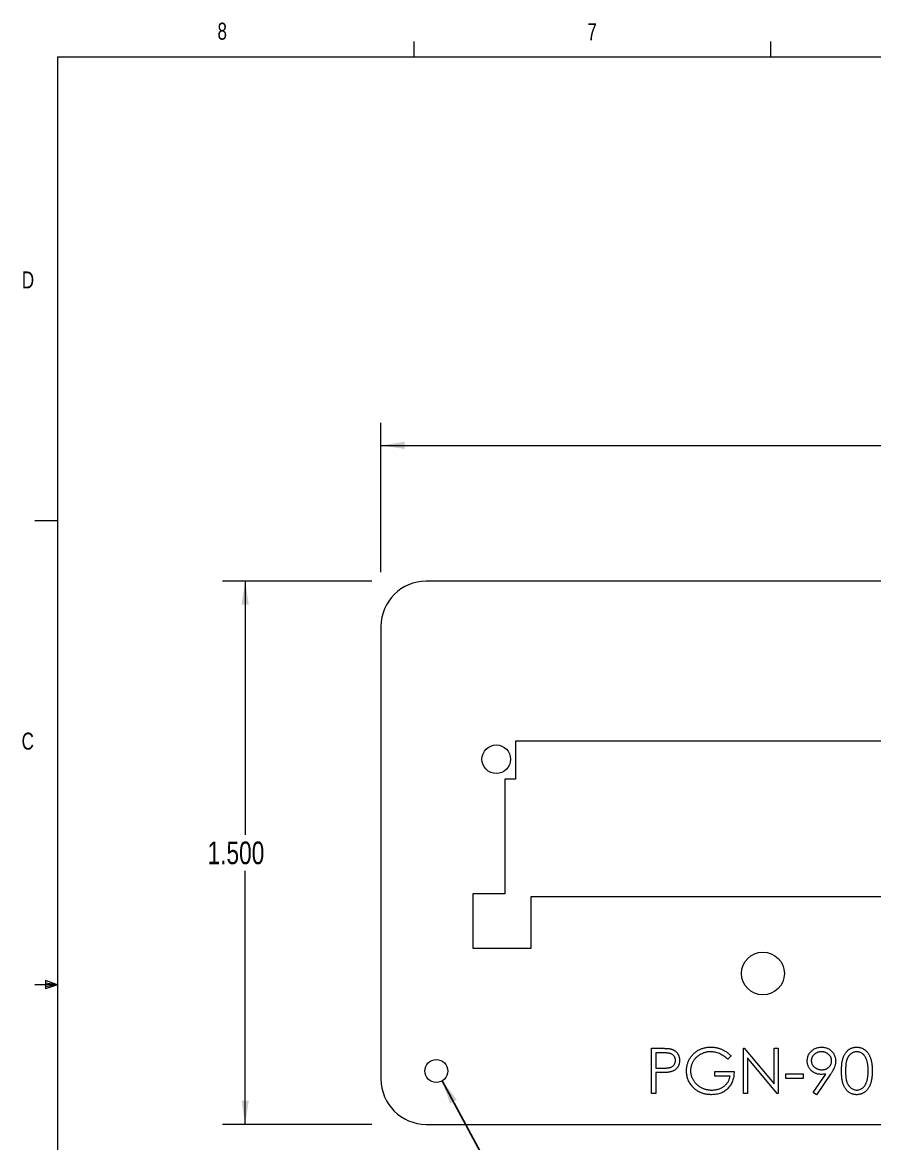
# Model space of a CAD drawing. Header units: inches. Extents: x 0.21 to 8.28, y 0.1 to 5.42.
# Drawn here: x 0.216 to 2.568, y 2.32 to 5.416 of the extents above; entities that cross this region are included whole.
import ezdxf

# ---------------------------------------------------------------- set-up
doc = ezdxf.new("R2010")
doc.units = ezdxf.units.IN
doc.header["$LTSCALE"] = 0.5
doc.header["$MEASUREMENT"] = 0
doc.styles.add('SLDTEXTSTYLE0', font='TXT', dxfattribs={"width": 0.75})
doc.dimstyles.new('SLDDIMSTYLE0', dxfattribs={"dimtxt": 0.0625, "dimasz": 0.065, "dimexe": 0, "dimexo": 0.0625, "dimgap": 0.015625, "dimtad": 0, "dimtih": 1, "dimtoh": 1, "dimdec": 3, "dimrnd": 1e-09, "dimzin": 12, "dimdsep": 46, "dimtxsty": 'SLDTEXTSTYLE0', "dimsah": 1, "dimcen": 0.09, "dimadec": 0, "dimazin": 3, "dimtfac": 1, "dimtdec": 3, "dimtofl": 0, "dimtmove": 0, "dimatfit": 3, "dimfxl": 1, "dimfrac": 2, "dimtolj": 1, "dimtzin": 12, "dimarcsym": 0})
doc.dimstyles.new('SLDDIMSTYLE1', dxfattribs={"dimtxt": 0.0625, "dimasz": 0.065, "dimexe": 0, "dimexo": 0.0625, "dimgap": 0.015625, "dimtad": 0, "dimtih": 1, "dimtoh": 1, "dimdec": 3, "dimrnd": 1e-09, "dimzin": 4, "dimdsep": 46, "dimtxsty": 'SLDTEXTSTYLE0', "dimsah": 1, "dimcen": 0.09, "dimadec": 0, "dimazin": 1, "dimtfac": 1, "dimtdec": 3, "dimtofl": 0, "dimtmove": 0, "dimatfit": 3, "dimfxl": 1, "dimfrac": 2, "dimtolj": 1, "dimtzin": 12, "dimarcsym": 0})
doc.dimstyles.new('SLDDIMSTYLE3', dxfattribs={"dimtxt": 0.18, "dimasz": 0.065, "dimexe": 0, "dimexo": 0.0625, "dimgap": 0, "dimtad": 0, "dimtih": 1, "dimtoh": 1, "dimdec": 0, "dimrnd": 1e-09, "dimzin": 0, "dimdsep": 46, "dimtxsty": 'Standard', "dimsah": 1, "dimcen": 0.09, "dimadec": 0, "dimazin": 0, "dimtfac": 0.065, "dimtdec": 0, "dimtofl": 0, "dimtmove": 0, "dimatfit": 3, "dimfxl": 1, "dimfrac": 2, "dimtolj": 1, "dimtzin": 0, "dimarcsym": 0})

# ---------------------------------------------------------------- blocks, each defined once
blk = doc.blocks.new('_D')
at = {"color": 7, "linetype": 'Continuous', "lineweight": 0}
for p, q in [((1.2059, 3.8984), (1.2059, 4.3109)), ((4.4809, 3.8984), (4.4809, 4.3109)), ((1.2059, 4.2484), (2.7395, 4.2484)), ((4.4809, 4.2484), (2.9473, 4.2484))]:
    blk.add_line(p, q, dxfattribs=at)
for points in [[(1.2059, 4.2484), (1.2709, 4.2384), (1.2709, 4.2584)], [(4.4809, 4.2484), (4.4159, 4.2584), (4.4159, 4.2384)]]:
    blk.add_solid(points, dxfattribs=at)
at = {"color": 7, "linetype": 'Continuous', "lineweight": 0, "insert": (2.7395, 4.2794), "char_height": 0.0625, "attachment_point": 1, "style": 'SLDTEXTSTYLE0'}
blk.add_mtext('3.275', dxfattribs=at)
blk = doc.blocks.new('_D_1')
at = {"color": 7, "linetype": 'Continuous', "lineweight": 0}
for p, q in [((1.1809, 3.8734), (0.7684, 3.8734)), ((0.8309, 3.8734), (0.8309, 3.173)), ((0.8309, 2.3734), (0.8309, 3.0738)), ((1.1809, 2.3734), (0.7684, 2.3734))]:
    blk.add_line(p, q, dxfattribs=at)
for points in [[(0.8309, 3.8734), (0.8209, 3.8084), (0.8409, 3.8084)], [(0.8309, 2.3734), (0.8409, 2.4384), (0.8209, 2.4384)]]:
    blk.add_solid(points, dxfattribs=at)
at = {"color": 7, "linetype": 'Continuous', "lineweight": 0, "insert": (0.727, 3.1544), "char_height": 0.0625, "attachment_point": 1, "style": 'SLDTEXTSTYLE0'}
blk.add_mtext('1.500', dxfattribs=at)

msp = doc.modelspace()

# ---------------------------------------------------------------- linework, layer by layer
at = {"color": 7, "linetype": 'Continuous', "lineweight": 0}
for p, q in [((1.2974, 5.321), (1.2974, 5.3634)), ((2.2818, 5.321), (2.2818, 5.3634)), ((0.3131, 5.321), (8.1881, 5.321)), ((0.3131, 5.321), (0.3131, 0.196)), ((0.3131, 4.0398), (0.2506, 4.0398)), ((4.3559, 3.8734), (1.3309, 3.8734)), ((1.2059, 3.7484), (1.2059, 2.4984)), ((3.8095, 3.4317), (1.5772, 3.4317)), ((1.5772, 3.4317), (1.5772, 3.327)), ((1.5772, 3.327), (1.5477, 3.327)), ((1.5477, 3.327), (1.5477, 3.0101)), ((1.5477, 3.0101), (1.4591, 3.0101)), ((1.4591, 3.0101), (1.4591, 2.8604)), ((1.6205, 2.8604), (1.6205, 3.0022)), ((1.6205, 3.0022), (3.7662, 3.0022)), ((1.4591, 2.8604), (1.6205, 2.8604)), ((0.3131, 2.7585), (0.2506, 2.7585)), ((0.2795, 2.7705), (0.2795, 2.7472)), ((0.3131, 2.7585), (0.2795, 2.7705)), ((0.3131, 2.7585), (0.2795, 2.7631)), ((0.3131, 2.7585), (0.2795, 2.7534)), ((0.3131, 2.7585), (0.2795, 2.7472)), ((1.953, 2.5835), (1.9776, 2.5835)), ((1.953, 2.4585), (1.953, 2.5835)), ((1.9643, 2.5707), (1.9643, 2.529)), ((1.9871, 2.5707), (1.9643, 2.5707)), ((2.2063, 2.5835), (2.2086, 2.5835)), ((2.2063, 2.4585), (2.2063, 2.5835)), ((2.2086, 2.5835), (2.2912, 2.4852)), ((2.2912, 2.5835), (2.3024, 2.5835)), ((2.2912, 2.4852), (2.2912, 2.5835)), ((2.3024, 2.5835), (2.3024, 2.4585)), ((2.1726, 2.5622), (2.163, 2.5531)), ((2.2999, 2.4585), (2.2175, 2.5567)), ((2.2175, 2.5567), (2.2175, 2.4585)), ((1.9643, 2.529), (1.9862, 2.5288)), ((1.9643, 2.5162), (1.9643, 2.4585)), ((1.9732, 2.5162), (1.9643, 2.5162)), ((2.1277, 2.5194), (2.1806, 2.5194)), ((2.1277, 2.5066), (2.1277, 2.5194)), ((2.3232, 2.513), (2.3713, 2.513)), ((2.3232, 2.5002), (2.3232, 2.513)), ((2.3713, 2.513), (2.3713, 2.5002)), ((2.3992, 2.4616), (2.434, 2.5124)), ((2.4467, 2.5116), (2.4082, 2.4553)), ((2.1694, 2.5066), (2.1277, 2.5066)), ((2.3713, 2.5002), (2.3232, 2.5002)), ((1.9643, 2.4585), (1.953, 2.4585)), ((2.2175, 2.4585), (2.2063, 2.4585)), ((2.3024, 2.4585), (2.2999, 2.4585)), ((2.4082, 2.4553), (2.3992, 2.4616)), ((1.3309, 2.3734), (4.3559, 2.3734))]:
    msp.add_line(p, q, dxfattribs=at)
for centre, radius in [((1.5241, 3.3817), 0.0394), ((2.2603, 2.79), 0.0591), ((1.3587, 2.5207), 0.0315)]:
    msp.add_circle(centre, radius, dxfattribs=at)
for centre, start, end in [((1.3309, 3.7484), 90, 180), ((1.3309, 2.4984), 180, 270)]:
    msp.add_arc(centre, 0.125, start, end, dxfattribs=at)
for points, knots in [([(1.9776, 2.5835), (1.9792, 2.5835), (1.9825, 2.5835), (1.9871, 2.5834), (1.9913, 2.5833), (1.9951, 2.5831), (1.9984, 2.5828), (2.0014, 2.5825), (2.0039, 2.5822), (2.0054, 2.5818), (2.006, 2.5817)], [0, 0, 0, 0, 0.176956, 0.339055, 0.486318, 0.618781, 0.735619, 0.838742, 0.926457, 1, 1, 1, 1]), ([(2.0188, 2.55), (2.0187, 2.551), (2.0186, 2.553), (2.018, 2.5559), (2.0168, 2.5587), (2.0153, 2.5613), (2.0134, 2.5636), (2.0112, 2.5657), (2.0087, 2.5674), (2.0064, 2.5684), (2.0043, 2.5691), (2.0026, 2.5695), (2.0005, 2.5699), (1.9983, 2.5702), (1.9958, 2.5704), (1.9931, 2.5706), (1.9902, 2.5707), (1.9882, 2.5707), (1.9871, 2.5707)], [0, 0, 0, 0, 0.070044, 0.139238, 0.208197, 0.279173, 0.349987, 0.418354, 0.48761, 0.557411, 0.59533, 0.637964, 0.685913, 0.738185, 0.796103, 0.858517, 0.926658, 1, 1, 1, 1]), ([(2.006, 2.5817), (2.0069, 2.5814), (2.0086, 2.581), (2.0111, 2.58), (2.0134, 2.5789), (2.0156, 2.5776), (2.0177, 2.5762), (2.0197, 2.5745), (2.0216, 2.5727), (2.0233, 2.5708), (2.0249, 2.5686), (2.0262, 2.5664), (2.0274, 2.564), (2.0284, 2.5614), (2.0291, 2.5588), (2.0296, 2.556), (2.0299, 2.553), (2.03, 2.551), (2.03, 2.55)], [0, 0, 0, 0, 0.062481, 0.12349, 0.183411, 0.243153, 0.302127, 0.36171, 0.421842, 0.482932, 0.544552, 0.605681, 0.66768, 0.729984, 0.794551, 0.860346, 0.928907, 1, 1, 1, 1]), ([(2.0492, 2.5211), (2.0492, 2.5226), (2.0493, 2.5255), (2.0497, 2.5298), (2.0504, 2.5341), (2.0513, 2.5383), (2.0526, 2.5424), (2.0541, 2.5464), (2.0558, 2.5503), (2.0579, 2.5542), (2.0602, 2.5579), (2.0627, 2.5614), (2.0654, 2.5647), (2.0683, 2.5678), (2.0714, 2.5707), (2.0747, 2.5734), (2.0782, 2.5759), (2.0819, 2.5781), (2.0858, 2.5802), (2.0898, 2.5819), (2.094, 2.5834), (2.0982, 2.5846), (2.1026, 2.5856), (2.1071, 2.5862), (2.1117, 2.5867), (2.1148, 2.5867), (2.1164, 2.5867)], [0, 0, 0, 0, 0.042039, 0.083544, 0.124643, 0.165303, 0.206171, 0.246971, 0.288329, 0.329987, 0.371797, 0.412738, 0.453459, 0.494001, 0.534381, 0.574952, 0.615892, 0.65725, 0.699007, 0.740486, 0.782325, 0.824567, 0.867041, 0.9105, 0.954619, 1, 1, 1, 1]), ([(2.1161, 2.5739), (2.1148, 2.5739), (2.1124, 2.5739), (2.1088, 2.5735), (2.1053, 2.573), (2.1018, 2.5722), (2.0983, 2.5712), (2.0949, 2.5699), (2.0915, 2.5685), (2.0882, 2.5668), (2.085, 2.565), (2.082, 2.5629), (2.0791, 2.5608), (2.0764, 2.5584), (2.074, 2.5559), (2.0716, 2.5532), (2.0695, 2.5504), (2.0677, 2.5474), (2.066, 2.5444), (2.0645, 2.5412), (2.0632, 2.5381), (2.0622, 2.5348), (2.0614, 2.5316), (2.0608, 2.5283), (2.0605, 2.525), (2.0604, 2.5227), (2.0604, 2.5216)], [0, 0, 0, 0, 0.042841, 0.085571, 0.127719, 0.170068, 0.212787, 0.255482, 0.298877, 0.342861, 0.386528, 0.429532, 0.471886, 0.513729, 0.555082, 0.596535, 0.63812, 0.679822, 0.721331, 0.761888, 0.802199, 0.841806, 0.88106, 0.920633, 0.960101, 1, 1, 1, 1]), ([(2.163, 2.5531), (2.1612, 2.5547), (2.1578, 2.558), (2.1522, 2.5622), (2.1464, 2.5657), (2.1403, 2.5687), (2.1342, 2.571), (2.1281, 2.5727), (2.122, 2.5737), (2.118, 2.5739), (2.1161, 2.5739)], [0, 0, 0, 0, 0.136144, 0.269043, 0.398517, 0.5271, 0.652283, 0.77168, 0.887495, 1, 1, 1, 1]), ([(2.1164, 2.5867), (2.1177, 2.5867), (2.1203, 2.5867), (2.1241, 2.5864), (2.1279, 2.5859), (2.1316, 2.5853), (2.1352, 2.5845), (2.1388, 2.5835), (2.1423, 2.5823), (2.1458, 2.5809), (2.1492, 2.5793), (2.1527, 2.5776), (2.156, 2.5756), (2.1594, 2.5733), (2.1628, 2.5709), (2.1661, 2.5682), (2.1694, 2.5653), (2.1715, 2.5632), (2.1726, 2.5622)], [0, 0, 0, 0, 0.061617, 0.122179, 0.182216, 0.241864, 0.30096, 0.359969, 0.419033, 0.478069, 0.537993, 0.59896, 0.661321, 0.725248, 0.79122, 0.858746, 0.928318, 1, 1, 1, 1]), ([(2.3825, 2.5485), (2.3826, 2.5502), (2.3827, 2.5536), (2.3837, 2.5586), (2.3853, 2.5634), (2.3876, 2.5678), (2.3904, 2.572), (2.3938, 2.5757), (2.3977, 2.5789), (2.4021, 2.5817), (2.4069, 2.5839), (2.4119, 2.5856), (2.4171, 2.5865), (2.4206, 2.5867), (2.4223, 2.5867)], [0, 0, 0, 0, 0.085249, 0.167327, 0.248175, 0.328829, 0.409908, 0.490584, 0.572993, 0.658265, 0.744222, 0.82906, 0.913938, 1, 1, 1, 1]), ([(2.4217, 2.5739), (2.4208, 2.5739), (2.4189, 2.5738), (2.4162, 2.5735), (2.4135, 2.5729), (2.411, 2.5721), (2.4086, 2.5711), (2.4062, 2.5698), (2.404, 2.5684), (2.4019, 2.5667), (2.4, 2.5648), (2.3983, 2.5628), (2.3969, 2.5608), (2.3958, 2.5586), (2.3949, 2.5564), (2.3942, 2.554), (2.3938, 2.5516), (2.3938, 2.5499), (2.3938, 2.5491)], [0, 0, 0, 0, 0.068712, 0.134812, 0.199538, 0.263335, 0.326747, 0.390328, 0.454126, 0.519203, 0.58351, 0.645497, 0.70529, 0.763488, 0.821856, 0.880004, 0.939108, 1, 1, 1, 1]), ([(2.4498, 2.5491), (2.4498, 2.5499), (2.4498, 2.5516), (2.4494, 2.554), (2.4487, 2.5564), (2.4478, 2.5586), (2.4467, 2.5608), (2.4453, 2.5629), (2.4436, 2.5648), (2.4416, 2.5667), (2.4396, 2.5684), (2.4373, 2.5698), (2.435, 2.5711), (2.4326, 2.5721), (2.43, 2.5729), (2.4274, 2.5735), (2.4246, 2.5738), (2.4227, 2.5739), (2.4217, 2.5739)], [0, 0, 0, 0, 0.06076, 0.119735, 0.177757, 0.235999, 0.29407, 0.353733, 0.415973, 0.48014, 0.545076, 0.608735, 0.672178, 0.735453, 0.799112, 0.864284, 0.930837, 1, 1, 1, 1]), ([(2.4223, 2.5867), (2.4241, 2.5867), (2.4275, 2.5865), (2.4325, 2.5856), (2.4373, 2.584), (2.4419, 2.5818), (2.4462, 2.579), (2.45, 2.5757), (2.4533, 2.5719), (2.456, 2.5677), (2.4583, 2.5631), (2.4599, 2.5583), (2.4609, 2.5534), (2.461, 2.55), (2.4611, 2.5483)], [0, 0, 0, 0, 0.085532, 0.169003, 0.251943, 0.335682, 0.419409, 0.501265, 0.583703, 0.668, 0.751919, 0.834598, 0.916526, 1, 1, 1, 1]), ([(2.4771, 2.521), (2.4771, 2.523), (2.4771, 2.5269), (2.4774, 2.5325), (2.4778, 2.5379), (2.4784, 2.5428), (2.4791, 2.5475), (2.48, 2.5517), (2.4811, 2.5556), (2.4823, 2.5592), (2.4837, 2.5625), (2.4852, 2.5656), (2.4869, 2.5685), (2.4887, 2.5712), (2.4906, 2.5736), (2.4927, 2.5759), (2.4949, 2.5779), (2.4973, 2.5798), (2.4997, 2.5814), (2.5022, 2.5828), (2.5048, 2.5841), (2.5075, 2.585), (2.5103, 2.5858), (2.5131, 2.5863), (2.5159, 2.5867), (2.5179, 2.5867), (2.5189, 2.5867)], [0, 0, 0, 0, 0.068595, 0.133246, 0.194313, 0.251279, 0.304513, 0.354235, 0.400481, 0.443411, 0.484015, 0.523252, 0.561042, 0.5979, 0.633518, 0.668314, 0.702496, 0.736685, 0.770293, 0.803437, 0.835913, 0.86846, 0.900847, 0.933467, 0.966258, 1, 1, 1, 1]), ([(2.5193, 2.5739), (2.5179, 2.5738), (2.5151, 2.5737), (2.511, 2.5727), (2.5071, 2.5709), (2.504, 2.5689), (2.5016, 2.5671), (2.4999, 2.5654), (2.4983, 2.5637), (2.4969, 2.5617), (2.4955, 2.5596), (2.4943, 2.5574), (2.4932, 2.555), (2.4921, 2.5524), (2.4912, 2.5495), (2.4904, 2.5464), (2.4897, 2.5429), (2.4893, 2.5392), (2.4888, 2.5351), (2.4885, 2.5307), (2.4883, 2.526), (2.4883, 2.5227), (2.4883, 2.521)], [0, 0, 0, 0, 0.060387, 0.120883, 0.182755, 0.247811, 0.281299, 0.315088, 0.349702, 0.384857, 0.420966, 0.458511, 0.497175, 0.537602, 0.580503, 0.627468, 0.678388, 0.733983, 0.793747, 0.857714, 0.926698, 1, 1, 1, 1]), ([(2.5189, 2.5867), (2.5199, 2.5867), (2.5219, 2.5867), (2.5248, 2.5864), (2.5276, 2.5858), (2.5304, 2.585), (2.5331, 2.584), (2.5358, 2.5828), (2.5383, 2.5814), (2.5408, 2.5797), (2.5432, 2.5779), (2.5455, 2.5758), (2.5476, 2.5735), (2.5496, 2.571), (2.5515, 2.5682), (2.5533, 2.5652), (2.5549, 2.562), (2.5564, 2.5586), (2.5577, 2.5549), (2.5589, 2.551), (2.5598, 2.5467), (2.5606, 2.5422), (2.5613, 2.5373), (2.5617, 2.5321), (2.562, 2.5266), (2.562, 2.5229), (2.562, 2.521)], [0, 0, 0, 0, 0.033788, 0.067194, 0.099862, 0.132567, 0.165151, 0.197913, 0.231319, 0.265083, 0.299255, 0.334399, 0.369943, 0.406284, 0.444064, 0.482998, 0.523354, 0.565537, 0.609613, 0.656391, 0.705885, 0.758325, 0.813832, 0.872795, 0.934722, 1, 1, 1, 1]), ([(2.5508, 2.521), (2.5508, 2.5225), (2.5507, 2.5255), (2.5506, 2.5298), (2.5502, 2.5339), (2.5498, 2.5378), (2.5492, 2.5414), (2.5485, 2.5449), (2.5476, 2.5482), (2.5466, 2.5512), (2.5455, 2.5541), (2.5443, 2.5567), (2.543, 2.5592), (2.5416, 2.5614), (2.5401, 2.5635), (2.5385, 2.5654), (2.5368, 2.567), (2.5344, 2.5689), (2.5313, 2.5709), (2.5274, 2.5727), (2.5234, 2.5737), (2.5206, 2.5738), (2.5193, 2.5739)], [0, 0, 0, 0, 0.065681, 0.128486, 0.188175, 0.245106, 0.299448, 0.350823, 0.399942, 0.446672, 0.491255, 0.533376, 0.573853, 0.612526, 0.649597, 0.685532, 0.720106, 0.753838, 0.818925, 0.880493, 0.940311, 1, 1, 1, 1]), ([(1.9862, 2.5288), (1.9872, 2.5288), (1.9893, 2.5288), (1.9923, 2.5289), (1.995, 2.5291), (1.9976, 2.5293), (1.9999, 2.5297), (2.002, 2.53), (2.0039, 2.5305), (2.006, 2.5312), (2.0085, 2.5323), (2.0111, 2.534), (2.0134, 2.5361), (2.0153, 2.5384), (2.0168, 2.5411), (2.018, 2.5439), (2.0186, 2.5469), (2.0187, 2.5489), (2.0188, 2.55)], [0, 0, 0, 0, 0.0725384, 0.1400338, 0.2024957, 0.2605751, 0.3132283, 0.3615832, 0.4048784, 0.4441274, 0.5163997, 0.5865067, 0.6550854, 0.7243838, 0.7939735, 0.8616377, 0.9301109, 1, 1, 1, 1]), ([(2.03, 2.55), (2.03, 2.549), (2.0299, 2.547), (2.0296, 2.544), (2.0291, 2.5412), (2.0284, 2.5385), (2.0274, 2.536), (2.0263, 2.5336), (2.0249, 2.5314), (2.0234, 2.5292), (2.0216, 2.5273), (2.0197, 2.5255), (2.0177, 2.5239), (2.0155, 2.5224), (2.0131, 2.5211), (2.0105, 2.52), (2.0078, 2.519), (2.006, 2.5185), (2.005, 2.5183)], [0, 0, 0, 0, 0.070119, 0.137192, 0.202016, 0.264631, 0.326117, 0.38601, 0.445812, 0.505298, 0.564633, 0.624283, 0.683902, 0.743953, 0.805388, 0.868388, 0.933084, 1, 1, 1, 1]), ([(2.4208, 2.5114), (2.4195, 2.5115), (2.4169, 2.5115), (2.4131, 2.512), (2.4095, 2.5128), (2.406, 2.514), (2.4027, 2.5155), (2.3995, 2.5174), (2.3965, 2.5196), (2.3936, 2.5221), (2.3911, 2.5248), (2.3888, 2.5277), (2.3868, 2.5308), (2.3853, 2.534), (2.3841, 2.5374), (2.3832, 2.541), (2.3826, 2.5447), (2.3826, 2.5472), (2.3825, 2.5485)], [0, 0, 0, 0, 0.0662949, 0.1301311, 0.1928622, 0.25436, 0.3159098, 0.3773381, 0.4402053, 0.5041751, 0.5680336, 0.6302277, 0.6908615, 0.7514218, 0.8114657, 0.8727505, 0.9353907, 1, 1, 1, 1]), ([(2.3938, 2.5491), (2.3938, 2.5482), (2.3938, 2.5466), (2.3942, 2.5441), (2.3949, 2.5418), (2.3958, 2.5395), (2.3971, 2.5373), (2.3985, 2.5353), (2.4003, 2.5333), (2.4023, 2.5315), (2.4044, 2.5298), (2.4068, 2.5283), (2.4092, 2.527), (2.4117, 2.526), (2.4143, 2.5252), (2.4171, 2.5246), (2.42, 2.5243), (2.4219, 2.5243), (2.4229, 2.5242)], [0, 0, 0, 0, 0.05954, 0.117423, 0.17444, 0.231734, 0.289722, 0.3492, 0.410516, 0.47508, 0.540094, 0.604444, 0.668697, 0.73211, 0.796739, 0.862906, 0.930462, 1, 1, 1, 1]), ([(2.4229, 2.5242), (2.4239, 2.5243), (2.4258, 2.5243), (2.4287, 2.5246), (2.4313, 2.5252), (2.4339, 2.526), (2.4363, 2.527), (2.4385, 2.5283), (2.4406, 2.5298), (2.4425, 2.5315), (2.4442, 2.5333), (2.4457, 2.5353), (2.447, 2.5374), (2.448, 2.5395), (2.4489, 2.5418), (2.4494, 2.5441), (2.4498, 2.5466), (2.4498, 2.5482), (2.4498, 2.5491)], [0, 0, 0, 0, 0.072713, 0.141547, 0.208363, 0.272462, 0.33539, 0.397711, 0.459383, 0.522098, 0.584315, 0.644392, 0.703345, 0.761509, 0.82003, 0.878517, 0.938265, 1, 1, 1, 1]), ([(2.4611, 2.5483), (2.461, 2.547), (2.4609, 2.5444), (2.4603, 2.5403), (2.4593, 2.5362), (2.4582, 2.5327), (2.4571, 2.5298), (2.456, 2.5275), (2.4549, 2.5251), (2.4535, 2.5226), (2.452, 2.52), (2.4504, 2.5173), (2.4486, 2.5145), (2.4473, 2.5126), (2.4467, 2.5116)], [0, 0, 0, 0, 0.09832, 0.199417, 0.305603, 0.416162, 0.474582, 0.537006, 0.603857, 0.67409, 0.749417, 0.828253, 0.912054, 1, 1, 1, 1]), ([(2.005, 2.5183), (2.0042, 2.5181), (2.0025, 2.5177), (1.9997, 2.5173), (1.9964, 2.517), (1.9927, 2.5167), (1.9885, 2.5165), (1.9838, 2.5163), (1.9787, 2.5162), (1.9751, 2.5162), (1.9732, 2.5162)], [0, 0, 0, 0, 0.0751731, 0.1647463, 0.2680169, 0.3859119, 0.5177895, 0.663691, 0.8244132, 1, 1, 1, 1]), ([(2.0645, 2.479), (2.0633, 2.4805), (2.0609, 2.4835), (2.0578, 2.4884), (2.0551, 2.4934), (2.053, 2.4986), (2.0513, 2.5039), (2.0501, 2.5095), (2.0494, 2.5152), (2.0493, 2.5191), (2.0492, 2.5211)], [0, 0, 0, 0, 0.127896, 0.253668, 0.376738, 0.499344, 0.621999, 0.745699, 0.871345, 1, 1, 1, 1]), ([(2.0604, 2.5216), (2.0604, 2.5204), (2.0605, 2.5181), (2.0608, 2.5147), (2.0615, 2.5113), (2.0623, 2.508), (2.0634, 2.5047), (2.0647, 2.5014), (2.0663, 2.4982), (2.0682, 2.495), (2.0702, 2.492), (2.0724, 2.4891), (2.0748, 2.4864), (2.0774, 2.4838), (2.0802, 2.4814), (2.0832, 2.4792), (2.0863, 2.4772), (2.0896, 2.4753), (2.0931, 2.4736), (2.0966, 2.4721), (2.1003, 2.4709), (2.104, 2.4699), (2.1078, 2.4691), (2.1117, 2.4686), (2.1157, 2.4682), (2.1183, 2.4682), (2.1197, 2.4681)], [0, 0, 0, 0, 0.038994, 0.077882, 0.116652, 0.155416, 0.194618, 0.234261, 0.274547, 0.315667, 0.35702, 0.398083, 0.439098, 0.479833, 0.521274, 0.562841, 0.605292, 0.648409, 0.691727, 0.735149, 0.778369, 0.821661, 0.865524, 0.909731, 0.954523, 1, 1, 1, 1]), ([(2.1806, 2.5194), (2.1806, 2.517), (2.1804, 2.5124), (2.1796, 2.5055), (2.1782, 2.4991), (2.1764, 2.493), (2.174, 2.4873), (2.1711, 2.482), (2.1676, 2.4771), (2.1637, 2.4726), (2.1593, 2.4685), (2.1546, 2.465), (2.1495, 2.462), (2.144, 2.4595), (2.1382, 2.4576), (2.132, 2.4563), (2.1255, 2.4555), (2.121, 2.4554), (2.1187, 2.4553)], [0, 0, 0, 0, 0.071272, 0.139493, 0.204635, 0.267406, 0.328446, 0.388397, 0.447734, 0.507392, 0.566768, 0.625478, 0.684067, 0.743248, 0.804033, 0.866499, 0.931723, 1, 1, 1, 1]), ([(2.434, 2.5124), (2.4318, 2.5121), (2.4274, 2.5116), (2.423, 2.5115), (2.4208, 2.5114)], [0, 0, 0, 0, 0.507858, 1, 1, 1, 1]), ([(2.5189, 2.4553), (2.5179, 2.4553), (2.5159, 2.4554), (2.5131, 2.4557), (2.5103, 2.4563), (2.5075, 2.457), (2.5049, 2.458), (2.5023, 2.4592), (2.4998, 2.4606), (2.4974, 2.4622), (2.495, 2.464), (2.4928, 2.466), (2.4908, 2.4683), (2.4888, 2.4708), (2.487, 2.4735), (2.4853, 2.4764), (2.4838, 2.4795), (2.4824, 2.4828), (2.4811, 2.4864), (2.48, 2.4903), (2.4791, 2.4946), (2.4784, 2.4992), (2.4778, 2.5042), (2.4774, 2.5095), (2.4771, 2.5151), (2.4771, 2.519), (2.4771, 2.521)], [0, 0, 0, 0, 0.033787, 0.066622, 0.099285, 0.131361, 0.163585, 0.196104, 0.228902, 0.262158, 0.295991, 0.330218, 0.36506, 0.400951, 0.43762, 0.475708, 0.515381, 0.556414, 0.599765, 0.646424, 0.696431, 0.749782, 0.806573, 0.867436, 0.931887, 1, 1, 1, 1]), ([(2.4883, 2.521), (2.4883, 2.5194), (2.4883, 2.5161), (2.4885, 2.5114), (2.4888, 2.507), (2.4892, 2.5029), (2.4898, 2.4992), (2.4904, 2.4957), (2.4912, 2.4926), (2.4921, 2.4897), (2.4931, 2.4872), (2.4943, 2.4847), (2.4955, 2.4825), (2.4968, 2.4804), (2.4983, 2.4785), (2.4999, 2.4767), (2.5016, 2.4751), (2.504, 2.4731), (2.5071, 2.4712), (2.5111, 2.4694), (2.5151, 2.4684), (2.5179, 2.4682), (2.5193, 2.4681)], [0, 0, 0, 0, 0.072951, 0.141584, 0.205926, 0.265301, 0.320597, 0.371817, 0.41879, 0.461699, 0.502134, 0.540804, 0.578181, 0.614297, 0.649678, 0.684299, 0.718359, 0.752081, 0.817652, 0.879722, 0.939966, 1, 1, 1, 1]), ([(2.562, 2.521), (2.562, 2.5191), (2.562, 2.5153), (2.5617, 2.5099), (2.5613, 2.5048), (2.5607, 2.4999), (2.5599, 2.4954), (2.5589, 2.4911), (2.5578, 2.4872), (2.5564, 2.4835), (2.555, 2.4801), (2.5534, 2.477), (2.5516, 2.474), (2.5498, 2.4712), (2.5478, 2.4687), (2.5456, 2.4664), (2.5433, 2.4643), (2.5409, 2.4624), (2.5384, 2.4607), (2.5358, 2.4593), (2.5331, 2.4581), (2.5304, 2.4571), (2.5276, 2.4563), (2.5248, 2.4557), (2.5219, 2.4554), (2.5199, 2.4553), (2.5189, 2.4553)], [0, 0, 0, 0, 0.065063, 0.126773, 0.185516, 0.240765, 0.29298, 0.34225, 0.388919, 0.432776, 0.474628, 0.514775, 0.553606, 0.591426, 0.628028, 0.663804, 0.698984, 0.733591, 0.767628, 0.801208, 0.834264, 0.866981, 0.89972, 0.932702, 0.966176, 1, 1, 1, 1]), ([(2.5461, 2.4896), (2.5465, 2.4907), (2.5472, 2.493), (2.5482, 2.4965), (2.549, 2.5002), (2.5497, 2.504), (2.5502, 2.508), (2.5505, 2.5122), (2.5508, 2.5166), (2.5508, 2.5195), (2.5508, 2.521)], [0, 0, 0, 0, 0.110588, 0.224542, 0.342503, 0.464324, 0.590756, 0.722227, 0.858843, 1, 1, 1, 1]), ([(2.1187, 2.4553), (2.1173, 2.4553), (2.1145, 2.4554), (2.1104, 2.4557), (2.1064, 2.4561), (2.1025, 2.4568), (2.0987, 2.4576), (2.0951, 2.4586), (2.0915, 2.4598), (2.088, 2.4612), (2.0847, 2.4628), (2.0815, 2.4645), (2.0784, 2.4665), (2.0754, 2.4686), (2.0725, 2.4709), (2.0697, 2.4734), (2.067, 2.4761), (2.0654, 2.478), (2.0645, 2.479)], [0, 0, 0, 0, 0.069237, 0.136557, 0.202094, 0.266464, 0.329769, 0.391879, 0.453271, 0.514115, 0.57439, 0.634142, 0.693923, 0.754152, 0.81447, 0.875661, 0.937348, 1, 1, 1, 1]), ([(2.1197, 2.4681), (2.1213, 2.4682), (2.1245, 2.4682), (2.1291, 2.4688), (2.1336, 2.4696), (2.1379, 2.4708), (2.142, 2.4723), (2.146, 2.4741), (2.1497, 2.4763), (2.1532, 2.4788), (2.1564, 2.4815), (2.1594, 2.4845), (2.1619, 2.4877), (2.1642, 2.4911), (2.166, 2.4947), (2.1675, 2.4985), (2.1687, 2.5025), (2.1692, 2.5052), (2.1694, 2.5066)], [0, 0, 0, 0, 0.07063, 0.138694, 0.204918, 0.269441, 0.332636, 0.395302, 0.457764, 0.520657, 0.582852, 0.643315, 0.70258, 0.760908, 0.81949, 0.878269, 0.938491, 1, 1, 1, 1]), ([(2.5193, 2.4681), (2.5206, 2.4682), (2.5234, 2.4683), (2.5274, 2.4694), (2.5314, 2.4711), (2.5344, 2.473), (2.5368, 2.4749), (2.5385, 2.4765), (2.54, 2.4783), (2.5415, 2.4802), (2.5428, 2.4823), (2.544, 2.4846), (2.5451, 2.487), (2.5457, 2.4887), (2.5461, 2.4896)], [0, 0, 0, 0, 0.112813, 0.225394, 0.339595, 0.459675, 0.521735, 0.583926, 0.648174, 0.713881, 0.781004, 0.851451, 0.924051, 1, 1, 1, 1])]:
    msp.add_open_spline(points, degree=3, knots=knots, dxfattribs=at)

# ---------------------------------------------------------------- texts
at = {"color": 7, "linetype": 'Continuous', "lineweight": 0, "char_height": 0.0469, "attachment_point": 1, "style": 'SLDTEXTSTYLE0'}
for s, insert in [('8', (0.7545, 5.4157)), ('7', (1.7755, 5.4143)), ('D', (0.2143, 4.7288)), ('C', (0.2137, 3.4552))]:
    msp.add_mtext(s, dxfattribs=dict(at, insert=insert))

# ---------------------------------------------------------------- dimensions: what is measured, and where the dimension line sits
at = {"color": 7, "linetype": 'Continuous', "lineweight": 0}
dim = msp.add_linear_dim(base=(1.2059, 4.2484), p1=(4.4809, 3.8734), p2=(1.2059, 3.8734), dimstyle='SLDDIMSTYLE0', dxfattribs=at)
dim.commit()
dim.dimension.update_dxf_attribs({"geometry": '_D', "text_midpoint": (2.8434, 4.2484), "dimtype": 160})
dim = msp.add_linear_dim(base=(0.8309, 3.8734), p1=(1.2059, 2.3734), p2=(1.2059, 3.8734), angle=90, dimstyle='SLDDIMSTYLE1', dxfattribs=at)
dim.commit()
dim.dimension.update_dxf_attribs({"geometry": '_D_1', "text_midpoint": (0.8309, 3.1234), "dimtype": 160})

# ---------------------------------------------------------------- leaders
msp.add_leader([(1.375, 2.4937), (1.7185, 1.854), (1.8415, 1.854)], dimstyle='SLDDIMSTYLE3', dxfattribs=at)

doc.saveas('drawing.dxf')
